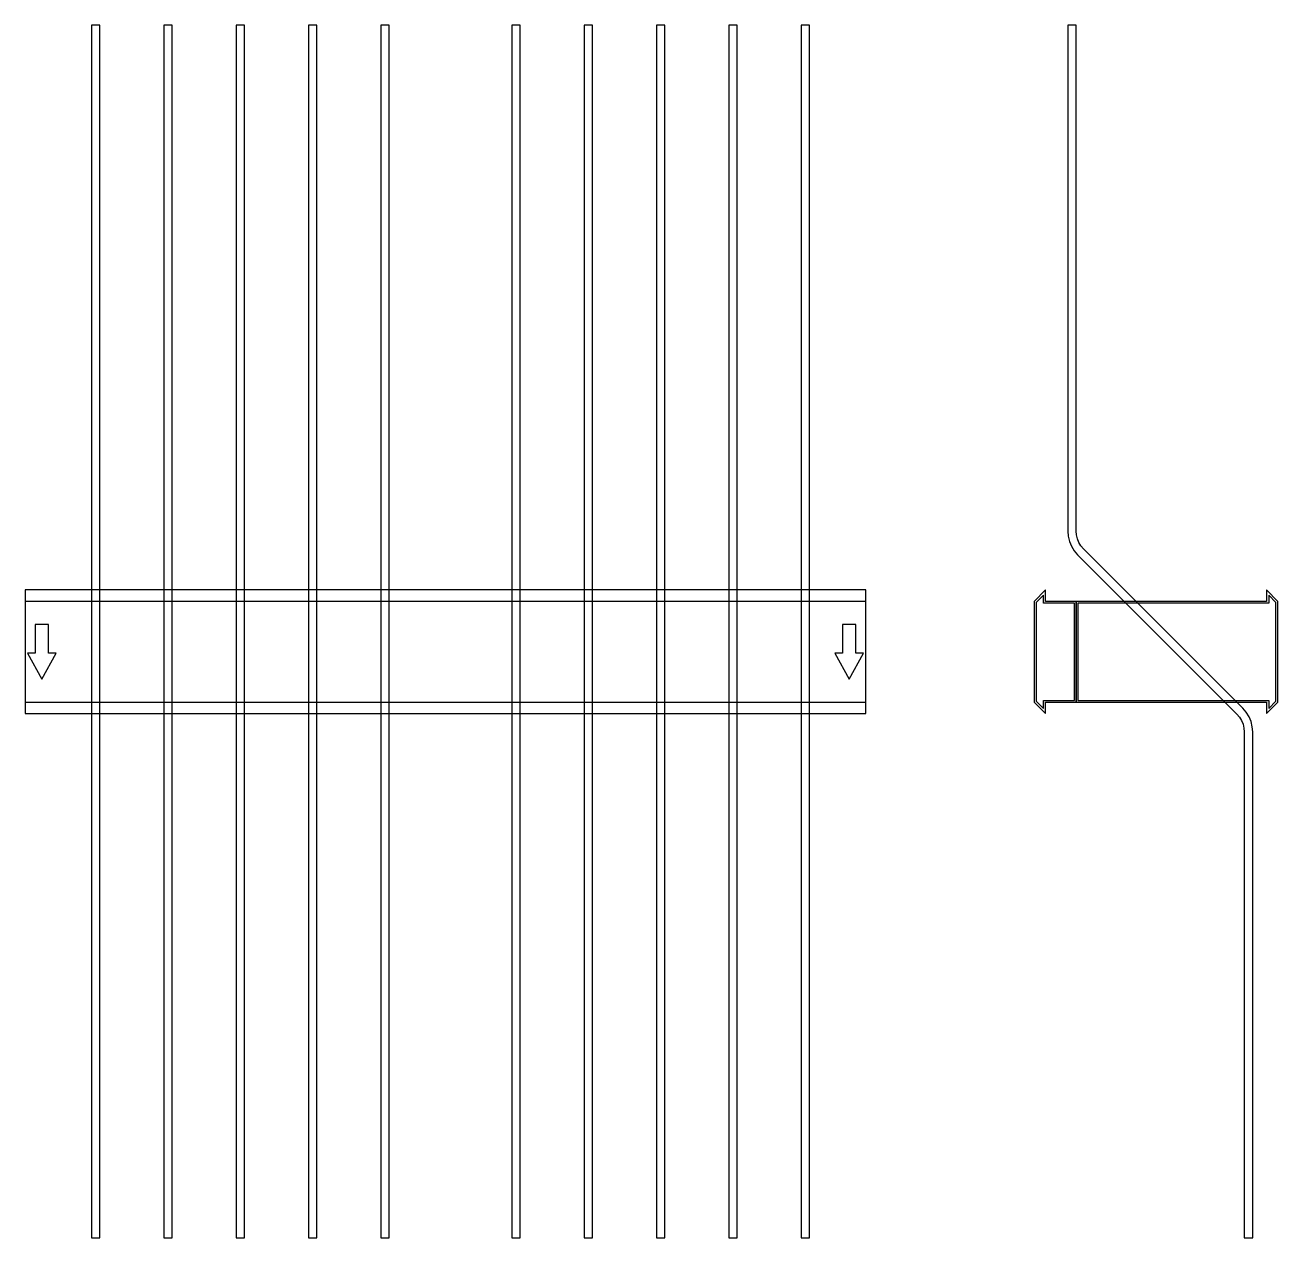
# Model space of a CAD drawing. Extents: x 0 to 1490, y -697 to 745.
import ezdxf

# ---------------------------------------------------------------- set-up
doc = ezdxf.new("R2010")
doc.units = 0
doc.layers.add('Halfen', color=7, linetype='CONTINUOUS')

msp = doc.modelspace()

# ---------------------------------------------------------------- linework, layer by layer
at = {"layer": 'Halfen', "color": 7}
for points in [[(89, -696.961), (89, 745.246), (79, 745.246), (79, -696.961)], [(175, -696.961), (175, 745.246), (165, 745.246), (165, -696.961)], [(261, -696.961), (261, 745.246), (251, 745.246), (251, -696.961)], [(347, -696.961), (347, 745.246), (337, 745.246), (337, -696.961)], [(433, -696.961), (433, 745.246), (423, 745.246), (423, -696.961)], [(589, -696.961), (589, 745.246), (579, 745.246), (579, -696.961)], [(675, -696.961), (675, 745.246), (665, 745.246), (665, -696.961)], [(761, -696.961), (761, 745.246), (751, 745.246), (751, -696.961)], [(847, -696.961), (847, 745.246), (837, 745.246), (837, -696.961)], [(933, -696.961), (933, 745.246), (923, 745.246), (923, -696.961)], [(1460, -696.961), (1460, -95.355), (1459.508, -89.098), (1458.042, -82.995), (1455.64, -77.196), (1452.361, -71.844), (1448.284, -67.071), (1258.787, 122.426), (1255.729, 126.006), (1253.27, 130.02), (1251.468, 134.369), (1250.369, 138.947), (1250, 143.64), (1250, 206.246), (1250, 745.246), (1240, 745.246), (1240, 206.246), (1240, 143.64), (1240.492, 137.382), (1241.958, 131.279), (1244.36, 125.48), (1247.639, 120.128), (1251.716, 115.355), (1441.213, -74.142), (1444.271, -77.722), (1446.73, -81.736), (1448.532, -86.085), (1449.631, -90.662), (1450, -95.355), (1450, -696.961)], [(0, -73.5), (1000, -73.5), (1000, 73.5), (0, 73.5)], [(0, -60), (1000, -60), (1000, 60), (0, 60)], [(1250, -60), (1250, 60), (1213.5, 60), (1213.5, 73.5), (1200, 60), (1200, -60), (1213.5, -73.5), (1213.5, -60)], [(1248, -58), (1248, 58), (1211, 58), (1211, 67.25), (1202.5, 58.75), (1202.5, -58.75), (1211, -67.25), (1211, -58)], [(1490, -60), (1490, 60), (1476.5, 73.5), (1476.5, 60), (1250, 60), (1250, -60), (1476.5, -60), (1476.5, -73.5)], [(1487.5, -58.75), (1487.5, 58.75), (1479, 67.25), (1479, 58), (1252, 58), (1252, -58), (1479, -58), (1479, -67.25)], [(20, -32.5), (37, -1.5), (28, -1.5), (28, 32.5), (12, 32.5), (12, -1.5), (3, -1.5)], [(980, -32.5), (997, -1.5), (988, -1.5), (988, 32.5), (972, 32.5), (972, -1.5), (963, -1.5)]]:
    msp.add_lwpolyline(points, close=True, dxfattribs=at)

doc.saveas('drawing.dxf')
